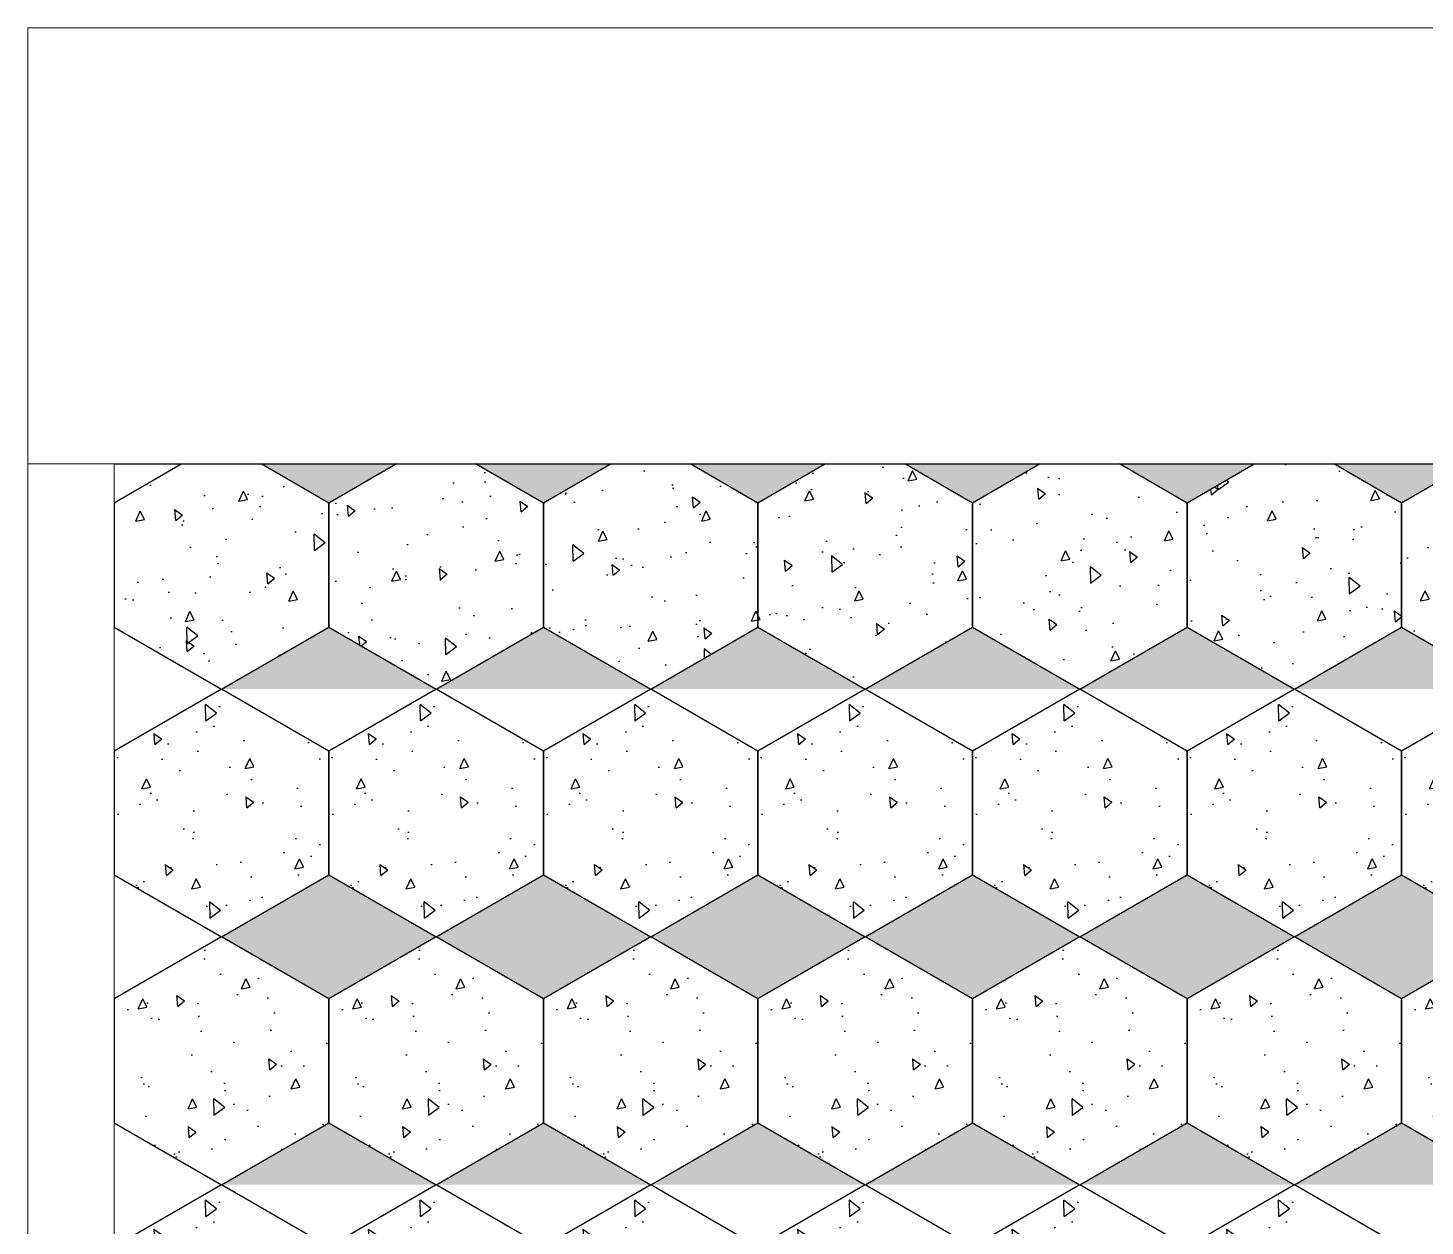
# Model space of a CAD drawing. Header units: millimetres. Extents: x 86441 to 190201, y 16532 to 98188.
# Drawn here: x 154605 to 155820, y 74482 to 75523 of the extents above; entities that cross this region are included whole.
import ezdxf

# ---------------------------------------------------------------- set-up
doc = ezdxf.new("R2010")
doc.units = ezdxf.units.MM
doc.header["$LTSCALE"] = 0.1
doc.layers.add('COLUMN', color=1, linetype='Continuous', lineweight=0)

msp = doc.modelspace()

# ---------------------------------------------------------------- hatches: boundary and pattern name
at = {"true_color": 0xa19859, "transparency": 33554687}
h = msp.add_hatch(dxfattribs=at)
h.set_pattern_fill('AR-CONC', color=55, scale=0.5, angle=45)
h.set_pattern_definition([(95, (66582.33, 51361.39), (70.047325, 58.77669), [9.525, -104.775]), (40, (66582.33, 51361.39), (-80.00923, 55.08836), [7.62, -83.82029]), (145.45144, (66588.17, 51366.29), (-9.9619, 113.86505), [8.095, -89.04512]), (91.1842, (66564.37, 51379.35), (110.70512, 80.9767), [14.2875, -157.1625]), (141.63556, (66573.6, 51386.1), (-3.5433, 171.41338), [12.14251, -133.5678]), (36.18415, (66564.37, 51379.35), (-3.5433, 171.41338), [11.42998, -125.72987]), (66, (66577.84, 51383.84), (89.75999, 17.447575), [9.525, -104.775]), (11, (66577.84, 51383.84), (-43.26996, 86.9706), [7.62, -83.82]), (116.45145, (66585.32, 51385.294), (46.49003, 104.41817), [8.095, -89.04497]), (82.5, (66582.332, 51361.39), (-28.802735, 30.986707), [0, -82.804, 0, -85.09, 0, -84.1375]), (52.5, (66582.33, 51361.39), (-11.794864, 59.0435), [0, -48.514, 0, -80.899, 0, -32.0675]), (12.5, (66562.306, 51341.364), (49.963932, 45.913098), [0, -31.75, 0, -99.06, 0, -131.445]), (2.5, (66553.326, 51332.384), (43.381952, 61.361196), [0, -41.275, 0, -65.786, 0, -93.345])])
h.paths.add_polyline_path([(154866.5, 75110), (154807.7, 75144), (154738.8, 75144), (154679.9, 75110), (154679.9, 75002.3), (154773.2, 74948.4), (154866.5, 75002.3)])
h.paths.add_polyline_path([(155053.1, 75110), (154994.2, 75144), (154925.4, 75144), (154866.5, 75110), (154866.5, 75002.3), (154959.8, 74948.4), (155053.1, 75002.3)])
h.paths.add_polyline_path([(155239.6, 75110), (155180.8, 75144), (155111.9, 75144), (155053.1, 75110), (155053.1, 75002.3), (155146.4, 74948.4), (155239.6, 75002.3)])
h.paths.add_polyline_path([(155426.2, 75110), (155367.4, 75144), (155298.5, 75144), (155239.6, 75110), (155239.6, 75002.3), (155332.9, 74948.4), (155426.2, 75002.3)])
h.paths.add_polyline_path([(155612.8, 75110), (155553.9, 75144), (155485.1, 75144), (155426.2, 75110), (155426.2, 75002.3), (155519.5, 74948.4), (155612.8, 75002.3)])
h.paths.add_polyline_path([(155799.3, 75110), (155740.5, 75144), (155671.6, 75144), (155612.8, 75110), (155612.8, 75002.3), (155706.1, 74948.4), (155799.3, 75002.3)])
h.paths.add_polyline_path([(155985.9, 75110), (155884.9, 75168.3), (155884.9, 75144), (155858.2, 75144), (155799.3, 75110), (155799.3, 75002.3), (155892.6, 74948.4), (155985.9, 75002.3)])
at = {"true_color": 0xffffff, "transparency": 33554687}
h = msp.add_hatch(color=7, dxfattribs=at)
h.dxf.hatch_style = 1
h.set_gradient(color1=(114, 89, 52), color2=(161, 152, 89))
h.paths.add_polyline_path([(154866.5, 75002.3), (154773.2, 74948.4), (154959.8, 74948.4)])
h.paths.add_polyline_path([(155053.1, 75002.3), (154959.8, 74948.4), (155146.4, 74948.4)])
h.paths.add_polyline_path([(155239.6, 75002.3), (155146.4, 74948.4), (155332.9, 74948.4)])
h.paths.add_polyline_path([(155426.2, 75002.3), (155332.9, 74948.4), (155519.5, 74948.4)])
h.paths.add_polyline_path([(155612.8, 75002.3), (155519.5, 74948.4), (155706.1, 74948.4)])
h.paths.add_polyline_path([(155799.3, 75002.3), (155706.1, 74948.4), (155892.6, 74948.4)])
h.paths.add_polyline_path([(154925.4, 75144), (154807.7, 75144), (154866.5, 75110)])
h.paths.add_polyline_path([(155111.9, 75144), (154994.2, 75144), (155053.1, 75110)])
h.paths.add_polyline_path([(155298.5, 75144), (155180.8, 75144), (155239.6, 75110)])
h.paths.add_polyline_path([(155485.1, 75144), (155367.4, 75144), (155426.2, 75110)])
h.paths.add_polyline_path([(155671.6, 75144), (155553.9, 75144), (155612.8, 75110)])
h.paths.add_polyline_path([(155858.2, 75144), (155840, 75144), (155740.5, 75144), (155799.3, 75110)])
at = {"true_color": 0xa19859, "transparency": 33554687}
h = msp.add_hatch(dxfattribs=at)
h.set_pattern_fill('AR-CONC', color=55, scale=0.5, angle=45)
h.set_pattern_definition([(95, (66395.765, 55669.98), (70.047325, 58.77669), [9.525, -104.775]), (40, (66395.765, 55669.98), (-80.00923, 55.08836), [7.62, -83.82029]), (145.45144, (66401.6, 55674.88), (-9.9619, 113.86505), [8.095, -89.04512]), (91.1842, (66377.8, 55687.94), (110.70512, 80.9767), [14.2875, -157.1625]), (141.63556, (66387.03, 55694.69), (-3.5433, 171.41338), [12.14251, -133.5678]), (36.18415, (66377.8, 55687.94), (-3.5433, 171.41338), [11.42998, -125.72987]), (66, (66391.275, 55692.43), (89.75999, 17.447575), [9.525, -104.775]), (11, (66391.27, 55692.43), (-43.26996, 86.9706), [7.62, -83.82]), (116.45145, (66398.755, 55693.89), (46.49003, 104.41817), [8.095, -89.04497]), (82.5, (66395.765, 55669.983), (-28.802735, 30.986707), [0, -82.804, 0, -85.09, 0, -84.1375]), (52.5, (66395.765, 55669.983), (-11.794864, 59.0435), [0, -48.514, 0, -80.899, 0, -32.0675]), (12.5, (66375.74, 55649.957), (49.963932, 45.913098), [0, -31.75, 0, -99.06, 0, -131.445]), (2.5, (66366.76, 55640.977), (43.381952, 61.361196), [0, -41.275, 0, -65.786, 0, -93.345])])
h.paths.add_polyline_path([(154679.9, 74571.4), (154773.2, 74517.5), (154866.5, 74571.4), (154866.5, 74679.1), (154773.2, 74733), (154679.9, 74679.1)])
h.paths.add_polyline_path([(154679.9, 74786.8), (154773.2, 74733), (154866.5, 74786.8), (154866.5, 74894.5), (154773.2, 74948.4), (154679.9, 74894.5)])
h = msp.add_hatch(dxfattribs=at)
h.set_pattern_fill('AR-CONC', color=55, scale=0.5, angle=45)
h.set_pattern_definition([(95, (66582.33, 55669.98), (70.047325, 58.77669), [9.525, -104.775]), (40, (66582.33, 55669.98), (-80.00923, 55.08836), [7.62, -83.82029]), (145.45144, (66588.17, 55674.88), (-9.9619, 113.86505), [8.095, -89.04512]), (91.1842, (66564.37, 55687.94), (110.70512, 80.9767), [14.2875, -157.1625]), (141.63556, (66573.6, 55694.69), (-3.5433, 171.41338), [12.14251, -133.5678]), (36.18415, (66564.37, 55687.94), (-3.5433, 171.41338), [11.42998, -125.72987]), (66, (66577.84, 55692.43), (89.75999, 17.447575), [9.525, -104.775]), (11, (66577.84, 55692.43), (-43.26996, 86.9706), [7.62, -83.82]), (116.45145, (66585.32, 55693.89), (46.49003, 104.41817), [8.095, -89.04497]), (82.5, (66582.332, 55669.983), (-28.802735, 30.986707), [0, -82.804, 0, -85.09, 0, -84.1375]), (52.5, (66582.33, 55669.983), (-11.794864, 59.0435), [0, -48.514, 0, -80.899, 0, -32.0675]), (12.5, (66562.306, 55649.957), (49.963932, 45.913098), [0, -31.75, 0, -99.06, 0, -131.445]), (2.5, (66553.326, 55640.977), (43.381952, 61.361196), [0, -41.275, 0, -65.786, 0, -93.345])])
h.paths.add_polyline_path([(154866.5, 74571.4), (154959.8, 74517.5), (155053.1, 74571.4), (155053.1, 74679.1), (154959.8, 74733), (154866.5, 74679.1)])
h.paths.add_polyline_path([(154866.5, 74786.8), (154959.8, 74733), (155053.1, 74786.8), (155053.1, 74894.5), (154959.8, 74948.4), (154866.5, 74894.5)])
h = msp.add_hatch(dxfattribs=at)
h.set_pattern_fill('AR-CONC', color=55, scale=0.5, angle=45)
h.set_pattern_definition([(95, (66768.9, 55669.98), (70.047325, 58.77669), [9.525, -104.775]), (40, (66768.9, 55669.98), (-80.00923, 55.08836), [7.62, -83.82029]), (145.45144, (66774.74, 55674.88), (-9.9619, 113.86505), [8.095, -89.04512]), (91.1842, (66750.94, 55687.94), (110.70512, 80.9767), [14.2875, -157.1625]), (141.63556, (66760.16, 55694.69), (-3.5433, 171.41338), [12.14251, -133.5678]), (36.18415, (66750.94, 55687.94), (-3.5433, 171.41338), [11.42998, -125.72987]), (66, (66764.41, 55692.43), (89.75999, 17.447575), [9.525, -104.775]), (11, (66764.41, 55692.43), (-43.26996, 86.9706), [7.62, -83.82]), (116.45145, (66771.89, 55693.89), (46.49003, 104.41817), [8.095, -89.04497]), (82.5, (66768.9, 55669.983), (-28.802735, 30.986707), [0, -82.804, 0, -85.09, 0, -84.1375]), (52.5, (66768.9, 55669.983), (-11.794864, 59.0435), [0, -48.514, 0, -80.899, 0, -32.0675]), (12.5, (66748.874, 55649.957), (49.963932, 45.913098), [0, -31.75, 0, -99.06, 0, -131.445]), (2.5, (66739.894, 55640.977), (43.381952, 61.361196), [0, -41.275, 0, -65.786, 0, -93.345])])
h.paths.add_polyline_path([(155053.1, 74571.4), (155146.4, 74517.5), (155239.6, 74571.4), (155239.6, 74679.1), (155146.4, 74733), (155053.1, 74679.1)])
h.paths.add_polyline_path([(155053.1, 74786.8), (155146.4, 74733), (155239.6, 74786.8), (155239.6, 74894.5), (155146.4, 74948.4), (155053.1, 74894.5)])
h = msp.add_hatch(dxfattribs=at)
h.set_pattern_fill('AR-CONC', color=55, scale=0.5, angle=45)
h.set_pattern_definition([(95, (66955.47, 55669.98), (70.047325, 58.77669), [9.525, -104.775]), (40, (66955.47, 55669.98), (-80.00923, 55.08836), [7.62, -83.82029]), (145.45144, (66961.305, 55674.88), (-9.9619, 113.86505), [8.095, -89.04512]), (91.1842, (66937.51, 55687.94), (110.70512, 80.9767), [14.2875, -157.1625]), (141.63556, (66946.73, 55694.69), (-3.5433, 171.41338), [12.14251, -133.5678]), (36.18415, (66937.5, 55687.94), (-3.5433, 171.41338), [11.42998, -125.72987]), (66, (66950.98, 55692.43), (89.75999, 17.447575), [9.525, -104.775]), (11, (66950.98, 55692.43), (-43.26996, 86.9706), [7.62, -83.82]), (116.45145, (66958.46, 55693.89), (46.49003, 104.41817), [8.095, -89.04497]), (82.5, (66955.467, 55669.983), (-28.802735, 30.986707), [0, -82.804, 0, -85.09, 0, -84.1375]), (52.5, (66955.467, 55669.983), (-11.794864, 59.0435), [0, -48.514, 0, -80.899, 0, -32.0675]), (12.5, (66935.44, 55649.957), (49.963932, 45.913098), [0, -31.75, 0, -99.06, 0, -131.445]), (2.5, (66926.46, 55640.977), (43.381952, 61.361196), [0, -41.275, 0, -65.786, 0, -93.345])])
h.paths.add_polyline_path([(155239.6, 74571.4), (155332.9, 74517.5), (155426.2, 74571.4), (155426.2, 74679.1), (155332.9, 74733), (155239.6, 74679.1)])
h.paths.add_polyline_path([(155239.6, 74786.8), (155332.9, 74733), (155426.2, 74786.8), (155426.2, 74894.5), (155332.9, 74948.4), (155239.6, 74894.5)])
h = msp.add_hatch(dxfattribs=at)
h.set_pattern_fill('AR-CONC', color=55, scale=0.5, angle=45)
h.set_pattern_definition([(95, (67142.035, 55669.98), (70.047325, 58.77669), [9.525, -104.775]), (40, (67142.035, 55669.98), (-80.00923, 55.08836), [7.62, -83.82029]), (145.45144, (67147.87, 55674.88), (-9.9619, 113.86505), [8.095, -89.04512]), (91.1842, (67124.07, 55687.94), (110.70512, 80.9767), [14.2875, -157.1625]), (141.63556, (67133.3, 55694.69), (-3.5433, 171.41338), [12.14251, -133.5678]), (36.18415, (67124.07, 55687.94), (-3.5433, 171.41338), [11.42998, -125.72987]), (66, (67137.545, 55692.43), (89.75999, 17.447575), [9.525, -104.775]), (11, (67137.545, 55692.43), (-43.26996, 86.9706), [7.62, -83.82]), (116.45145, (67145.025, 55693.89), (46.49003, 104.41817), [8.095, -89.04497]), (82.5, (67142.035, 55669.983), (-28.802735, 30.986707), [0, -82.804, 0, -85.09, 0, -84.1375]), (52.5, (67142.035, 55669.983), (-11.794864, 59.0435), [0, -48.514, 0, -80.899, 0, -32.0675]), (12.5, (67122.01, 55649.957), (49.963932, 45.913098), [0, -31.75, 0, -99.06, 0, -131.445]), (2.5, (67113.03, 55640.977), (43.381952, 61.361196), [0, -41.275, 0, -65.786, 0, -93.345])])
h.paths.add_polyline_path([(155426.2, 74571.4), (155519.5, 74517.5), (155612.8, 74571.4), (155612.8, 74679.1), (155519.5, 74733), (155426.2, 74679.1)])
h.paths.add_polyline_path([(155426.2, 74786.8), (155519.5, 74733), (155612.8, 74786.8), (155612.8, 74894.5), (155519.5, 74948.4), (155426.2, 74894.5)])
h = msp.add_hatch(dxfattribs=at)
h.set_pattern_fill('AR-CONC', color=55, scale=0.5, angle=45)
h.set_pattern_definition([(95, (67328.6, 55669.98), (70.047325, 58.77669), [9.525, -104.775]), (40, (67328.6, 55669.98), (-80.00923, 55.08836), [7.62, -83.82029]), (145.45144, (67334.44, 55674.88), (-9.9619, 113.86505), [8.095, -89.04512]), (91.1842, (67310.64, 55687.94), (110.70512, 80.9767), [14.2875, -157.1625]), (141.63556, (67319.87, 55694.69), (-3.5433, 171.41338), [12.14251, -133.5678]), (36.18415, (67310.64, 55687.94), (-3.5433, 171.41338), [11.42998, -125.72987]), (66, (67324.11, 55692.43), (89.75999, 17.447575), [9.525, -104.775]), (11, (67324.11, 55692.43), (-43.26996, 86.9706), [7.62, -83.82]), (116.45145, (67331.59, 55693.89), (46.49003, 104.41817), [8.095, -89.04497]), (82.5, (67328.602, 55669.983), (-28.802735, 30.986707), [0, -82.804, 0, -85.09, 0, -84.1375]), (52.5, (67328.602, 55669.983), (-11.794864, 59.0435), [0, -48.514, 0, -80.899, 0, -32.0675]), (12.5, (67308.577, 55649.957), (49.963932, 45.913098), [0, -31.75, 0, -99.06, 0, -131.445]), (2.5, (67299.596, 55640.977), (43.381952, 61.361196), [0, -41.275, 0, -65.786, 0, -93.345])])
h.paths.add_polyline_path([(155612.8, 74571.4), (155706.1, 74517.5), (155799.3, 74571.4), (155799.3, 74679.1), (155706.1, 74733), (155612.8, 74679.1)])
h.paths.add_polyline_path([(155612.8, 74786.8), (155706.1, 74733), (155799.3, 74786.8), (155799.3, 74894.5), (155706.1, 74948.4), (155612.8, 74894.5)])
h = msp.add_hatch(dxfattribs=at)
h.set_pattern_fill('AR-CONC', color=55, scale=0.5, angle=45)
h.set_pattern_definition([(95, (67515.17, 55669.98), (70.047325, 58.77669), [9.525, -104.775]), (40, (67515.17, 55669.98), (-80.00923, 55.08836), [7.62, -83.82029]), (145.45144, (67521.01, 55674.88), (-9.9619, 113.86505), [8.095, -89.04512]), (91.1842, (67497.21, 55687.94), (110.70512, 80.9767), [14.2875, -157.1625]), (141.63556, (67506.43, 55694.69), (-3.5433, 171.41338), [12.14251, -133.5678]), (36.18415, (67497.21, 55687.94), (-3.5433, 171.41338), [11.42998, -125.72987]), (66, (67510.68, 55692.43), (89.75999, 17.447575), [9.525, -104.775]), (11, (67510.68, 55692.43), (-43.26996, 86.9706), [7.62, -83.82]), (116.45145, (67518.16, 55693.89), (46.49003, 104.41817), [8.095, -89.04497]), (82.5, (67515.17, 55669.983), (-28.802735, 30.986707), [0, -82.804, 0, -85.09, 0, -84.1375]), (52.5, (67515.17, 55669.983), (-11.794864, 59.0435), [0, -48.514, 0, -80.899, 0, -32.0675]), (12.5, (67495.144, 55649.957), (49.963932, 45.913098), [0, -31.75, 0, -99.06, 0, -131.445]), (2.5, (67486.164, 55640.977), (43.381952, 61.361196), [0, -41.275, 0, -65.786, 0, -93.345])])
h.paths.add_polyline_path([(155799.3, 74571.4), (155892.6, 74517.5), (155985.9, 74571.4), (155985.9, 74679.1), (155892.6, 74733), (155799.3, 74679.1)])
h.paths.add_polyline_path([(155799.3, 74786.8), (155892.6, 74733), (155985.9, 74786.8), (155985.9, 74894.5), (155892.6, 74948.4), (155799.3, 74894.5)])
at = {"true_color": 0xffffff, "transparency": 33554687}
h = msp.add_hatch(color=7, dxfattribs=at)
h.dxf.hatch_style = 1
h.set_gradient(color1=(114, 89, 52), color2=(161, 152, 89))
h.paths.add_polyline_path([(154866.5, 74786.8), (154773.2, 74733), (154866.5, 74679.1), (154959.8, 74733)])
h.paths.add_polyline_path([(154866.5, 74571.4), (154773.2, 74517.5), (154959.8, 74517.5)])
h = msp.add_hatch(color=7, dxfattribs=at)
h.dxf.hatch_style = 1
h.set_gradient(color1=(114, 89, 52), color2=(161, 152, 89))
h.paths.add_polyline_path([(155146.4, 74733), (155053.1, 74786.8), (154959.8, 74733), (155053.1, 74679.1)])
h.paths.add_polyline_path([(155053.1, 74571.4), (154959.8, 74517.5), (155146.4, 74517.5)])
h = msp.add_hatch(color=7, dxfattribs=at)
h.dxf.hatch_style = 1
h.set_gradient(color1=(114, 89, 52), color2=(161, 152, 89))
h.paths.add_polyline_path([(155239.6, 74786.8), (155146.4, 74733), (155239.6, 74679.1), (155332.9, 74733)])
h.paths.add_polyline_path([(155239.6, 74571.4), (155146.4, 74517.5), (155332.9, 74517.5)])
h = msp.add_hatch(color=7, dxfattribs=at)
h.dxf.hatch_style = 1
h.set_gradient(color1=(114, 89, 52), color2=(161, 152, 89))
h.paths.add_polyline_path([(155519.5, 74733), (155426.2, 74786.8), (155332.9, 74733), (155426.2, 74679.1)])
h.paths.add_polyline_path([(155426.2, 74571.4), (155332.9, 74517.5), (155519.5, 74517.5)])
h = msp.add_hatch(color=7, dxfattribs=at)
h.dxf.hatch_style = 1
h.set_gradient(color1=(114, 89, 52), color2=(161, 152, 89))
h.paths.add_polyline_path([(155612.8, 74786.8), (155519.5, 74733), (155612.8, 74679.1), (155706.1, 74733)])
h.paths.add_polyline_path([(155612.8, 74571.4), (155519.5, 74517.5), (155706.1, 74517.5)])
h = msp.add_hatch(color=7, dxfattribs=at)
h.dxf.hatch_style = 1
h.set_gradient(color1=(114, 89, 52), color2=(161, 152, 89))
h.paths.add_polyline_path([(155892.6, 74733), (155799.3, 74786.8), (155706.1, 74733), (155799.3, 74679.1)])
h.paths.add_polyline_path([(155799.3, 74571.4), (155706.1, 74517.5), (155892.6, 74517.5)])
at = {"true_color": 0xa19859, "transparency": 33554687}
h = msp.add_hatch(dxfattribs=at)
h.set_pattern_fill('AR-CONC', color=55, scale=0.5, angle=45)
h.set_pattern_definition([(95, (66395.765, 55239.12), (70.047325, 58.77669), [9.525, -104.775]), (40, (66395.765, 55239.12), (-80.00923, 55.08836), [7.62, -83.82029]), (145.45144, (66401.6, 55244.02), (-9.9619, 113.86505), [8.095, -89.04512]), (91.1842, (66377.8, 55257.08), (110.70512, 80.9767), [14.2875, -157.1625]), (141.63556, (66387.03, 55263.83), (-3.5433, 171.41338), [12.14251, -133.5678]), (36.18415, (66377.8, 55257.08), (-3.5433, 171.41338), [11.42998, -125.72987]), (66, (66391.275, 55261.574), (89.75999, 17.447575), [9.525, -104.775]), (11, (66391.27, 55261.57), (-43.26996, 86.9706), [7.62, -83.82]), (116.45145, (66398.755, 55263.03), (46.49003, 104.41817), [8.095, -89.04497]), (82.5, (66395.765, 55239.124), (-28.802735, 30.986707), [0, -82.804, 0, -85.09, 0, -84.1375]), (52.5, (66395.765, 55239.124), (-11.794864, 59.0435), [0, -48.514, 0, -80.899, 0, -32.0675]), (12.5, (66375.74, 55219.098), (49.963932, 45.913098), [0, -31.75, 0, -99.06, 0, -131.445]), (2.5, (66366.76, 55210.12), (43.381952, 61.361196), [0, -41.275, 0, -65.786, 0, -93.345])])
h.paths.add_polyline_path([(154679.9, 74140.5), (154773.2, 74086.7), (154866.5, 74140.5), (154866.5, 74248.3), (154773.2, 74302.1), (154679.9, 74248.3)])
h.paths.add_polyline_path([(154679.9, 74356), (154773.2, 74302.1), (154866.5, 74356), (154866.5, 74463.7), (154773.2, 74517.5), (154679.9, 74463.7)])
h = msp.add_hatch(dxfattribs=at)
h.set_pattern_fill('AR-CONC', color=55, scale=0.5, angle=45)
h.set_pattern_definition([(95, (66582.33, 55239.12), (70.047325, 58.77669), [9.525, -104.775]), (40, (66582.33, 55239.12), (-80.00923, 55.08836), [7.62, -83.82029]), (145.45144, (66588.17, 55244.02), (-9.9619, 113.86505), [8.095, -89.04512]), (91.1842, (66564.37, 55257.08), (110.70512, 80.9767), [14.2875, -157.1625]), (141.63556, (66573.6, 55263.83), (-3.5433, 171.41338), [12.14251, -133.5678]), (36.18415, (66564.37, 55257.08), (-3.5433, 171.41338), [11.42998, -125.72987]), (66, (66577.84, 55261.574), (89.75999, 17.447575), [9.525, -104.775]), (11, (66577.84, 55261.57), (-43.26996, 86.9706), [7.62, -83.82]), (116.45145, (66585.32, 55263.03), (46.49003, 104.41817), [8.095, -89.04497]), (82.5, (66582.332, 55239.124), (-28.802735, 30.986707), [0, -82.804, 0, -85.09, 0, -84.1375]), (52.5, (66582.33, 55239.124), (-11.794864, 59.0435), [0, -48.514, 0, -80.899, 0, -32.0675]), (12.5, (66562.306, 55219.098), (49.963932, 45.913098), [0, -31.75, 0, -99.06, 0, -131.445]), (2.5, (66553.326, 55210.12), (43.381952, 61.361196), [0, -41.275, 0, -65.786, 0, -93.345])])
h.paths.add_polyline_path([(154866.5, 74140.5), (154959.8, 74086.7), (155053.1, 74140.5), (155053.1, 74248.3), (154959.8, 74302.1), (154866.5, 74248.3)])
h.paths.add_polyline_path([(154866.5, 74356), (154959.8, 74302.1), (155053.1, 74356), (155053.1, 74463.7), (154959.8, 74517.5), (154866.5, 74463.7)])
h = msp.add_hatch(dxfattribs=at)
h.set_pattern_fill('AR-CONC', color=55, scale=0.5, angle=45)
h.set_pattern_definition([(95, (66768.9, 55239.12), (70.047325, 58.77669), [9.525, -104.775]), (40, (66768.9, 55239.12), (-80.00923, 55.08836), [7.62, -83.82029]), (145.45144, (66774.74, 55244.02), (-9.9619, 113.86505), [8.095, -89.04512]), (91.1842, (66750.94, 55257.08), (110.70512, 80.9767), [14.2875, -157.1625]), (141.63556, (66760.16, 55263.83), (-3.5433, 171.41338), [12.14251, -133.5678]), (36.18415, (66750.94, 55257.08), (-3.5433, 171.41338), [11.42998, -125.72987]), (66, (66764.41, 55261.574), (89.75999, 17.447575), [9.525, -104.775]), (11, (66764.41, 55261.57), (-43.26996, 86.9706), [7.62, -83.82]), (116.45145, (66771.89, 55263.03), (46.49003, 104.41817), [8.095, -89.04497]), (82.5, (66768.9, 55239.124), (-28.802735, 30.986707), [0, -82.804, 0, -85.09, 0, -84.1375]), (52.5, (66768.9, 55239.124), (-11.794864, 59.0435), [0, -48.514, 0, -80.899, 0, -32.0675]), (12.5, (66748.874, 55219.098), (49.963932, 45.913098), [0, -31.75, 0, -99.06, 0, -131.445]), (2.5, (66739.894, 55210.12), (43.381952, 61.361196), [0, -41.275, 0, -65.786, 0, -93.345])])
h.paths.add_polyline_path([(155053.1, 74140.5), (155146.4, 74086.7), (155239.6, 74140.5), (155239.6, 74248.3), (155146.4, 74302.1), (155053.1, 74248.3)])
h.paths.add_polyline_path([(155053.1, 74356), (155146.4, 74302.1), (155239.6, 74356), (155239.6, 74463.7), (155146.4, 74517.5), (155053.1, 74463.7)])
h = msp.add_hatch(dxfattribs=at)
h.set_pattern_fill('AR-CONC', color=55, scale=0.5, angle=45)
h.set_pattern_definition([(95, (66955.47, 55239.12), (70.047325, 58.77669), [9.525, -104.775]), (40, (66955.47, 55239.12), (-80.00923, 55.08836), [7.62, -83.82029]), (145.45144, (66961.305, 55244.02), (-9.9619, 113.86505), [8.095, -89.04512]), (91.1842, (66937.51, 55257.08), (110.70512, 80.9767), [14.2875, -157.1625]), (141.63556, (66946.73, 55263.83), (-3.5433, 171.41338), [12.14251, -133.5678]), (36.18415, (66937.5, 55257.08), (-3.5433, 171.41338), [11.42998, -125.72987]), (66, (66950.98, 55261.574), (89.75999, 17.447575), [9.525, -104.775]), (11, (66950.98, 55261.57), (-43.26996, 86.9706), [7.62, -83.82]), (116.45145, (66958.46, 55263.03), (46.49003, 104.41817), [8.095, -89.04497]), (82.5, (66955.467, 55239.124), (-28.802735, 30.986707), [0, -82.804, 0, -85.09, 0, -84.1375]), (52.5, (66955.467, 55239.124), (-11.794864, 59.0435), [0, -48.514, 0, -80.899, 0, -32.0675]), (12.5, (66935.44, 55219.098), (49.963932, 45.913098), [0, -31.75, 0, -99.06, 0, -131.445]), (2.5, (66926.46, 55210.12), (43.381952, 61.361196), [0, -41.275, 0, -65.786, 0, -93.345])])
h.paths.add_polyline_path([(155239.6, 74140.5), (155332.9, 74086.7), (155426.2, 74140.5), (155426.2, 74248.3), (155332.9, 74302.1), (155239.6, 74248.3)])
h.paths.add_polyline_path([(155239.6, 74356), (155332.9, 74302.1), (155426.2, 74356), (155426.2, 74463.7), (155332.9, 74517.5), (155239.6, 74463.7)])
h = msp.add_hatch(dxfattribs=at)
h.set_pattern_fill('AR-CONC', color=55, scale=0.5, angle=45)
h.set_pattern_definition([(95, (67142.035, 55239.12), (70.047325, 58.77669), [9.525, -104.775]), (40, (67142.035, 55239.12), (-80.00923, 55.08836), [7.62, -83.82029]), (145.45144, (67147.87, 55244.02), (-9.9619, 113.86505), [8.095, -89.04512]), (91.1842, (67124.07, 55257.08), (110.70512, 80.9767), [14.2875, -157.1625]), (141.63556, (67133.3, 55263.83), (-3.5433, 171.41338), [12.14251, -133.5678]), (36.18415, (67124.07, 55257.08), (-3.5433, 171.41338), [11.42998, -125.72987]), (66, (67137.545, 55261.574), (89.75999, 17.447575), [9.525, -104.775]), (11, (67137.545, 55261.57), (-43.26996, 86.9706), [7.62, -83.82]), (116.45145, (67145.025, 55263.03), (46.49003, 104.41817), [8.095, -89.04497]), (82.5, (67142.035, 55239.124), (-28.802735, 30.986707), [0, -82.804, 0, -85.09, 0, -84.1375]), (52.5, (67142.035, 55239.124), (-11.794864, 59.0435), [0, -48.514, 0, -80.899, 0, -32.0675]), (12.5, (67122.01, 55219.098), (49.963932, 45.913098), [0, -31.75, 0, -99.06, 0, -131.445]), (2.5, (67113.03, 55210.12), (43.381952, 61.361196), [0, -41.275, 0, -65.786, 0, -93.345])])
h.paths.add_polyline_path([(155426.2, 74140.5), (155519.5, 74086.7), (155612.8, 74140.5), (155612.8, 74248.3), (155519.5, 74302.1), (155426.2, 74248.3)])
h.paths.add_polyline_path([(155426.2, 74356), (155519.5, 74302.1), (155612.8, 74356), (155612.8, 74463.7), (155519.5, 74517.5), (155426.2, 74463.7)])
h = msp.add_hatch(dxfattribs=at)
h.set_pattern_fill('AR-CONC', color=55, scale=0.5, angle=45)
h.set_pattern_definition([(95, (67328.6, 55239.12), (70.047325, 58.77669), [9.525, -104.775]), (40, (67328.6, 55239.12), (-80.00923, 55.08836), [7.62, -83.82029]), (145.45144, (67334.44, 55244.02), (-9.9619, 113.86505), [8.095, -89.04512]), (91.1842, (67310.64, 55257.08), (110.70512, 80.9767), [14.2875, -157.1625]), (141.63556, (67319.87, 55263.83), (-3.5433, 171.41338), [12.14251, -133.5678]), (36.18415, (67310.64, 55257.08), (-3.5433, 171.41338), [11.42998, -125.72987]), (66, (67324.11, 55261.574), (89.75999, 17.447575), [9.525, -104.775]), (11, (67324.11, 55261.57), (-43.26996, 86.9706), [7.62, -83.82]), (116.45145, (67331.59, 55263.03), (46.49003, 104.41817), [8.095, -89.04497]), (82.5, (67328.602, 55239.124), (-28.802735, 30.986707), [0, -82.804, 0, -85.09, 0, -84.1375]), (52.5, (67328.602, 55239.124), (-11.794864, 59.0435), [0, -48.514, 0, -80.899, 0, -32.0675]), (12.5, (67308.577, 55219.098), (49.963932, 45.913098), [0, -31.75, 0, -99.06, 0, -131.445]), (2.5, (67299.596, 55210.12), (43.381952, 61.361196), [0, -41.275, 0, -65.786, 0, -93.345])])
h.paths.add_polyline_path([(155612.8, 74140.5), (155706.1, 74086.7), (155799.3, 74140.5), (155799.3, 74248.3), (155706.1, 74302.1), (155612.8, 74248.3)])
h.paths.add_polyline_path([(155612.8, 74356), (155706.1, 74302.1), (155799.3, 74356), (155799.3, 74463.7), (155706.1, 74517.5), (155612.8, 74463.7)])

# ---------------------------------------------------------------- linework, layer by layer
at = {"color": 4, "lineweight": 18, "transparency": 33554687}
for p, q in [((154604.9, 75144), (154604.9, 67910)), ((154679.9, 75144), (154679.9, 70209))]:
    msp.add_line(p, q, dxfattribs=at)
at = {"transparency": 33554687}
msp.add_line((154679.9, 75144), (155884.9, 75144), dxfattribs=at)
at = {"color": 7, "true_color": 0xffffff, "transparency": 33554687}
for points in [[(154738.8, 75144), (154679.9, 75110), (154679.9, 75002.3), (154773.2, 74948.4), (154866.5, 75002.3), (154866.5, 75110)], [(154866.5, 75110), (154807.7, 75144)], [(154925.4, 75144), (154866.5, 75110), (154866.5, 75002.3), (154959.8, 74948.4), (155053.1, 75002.3), (155053.1, 75110)], [(155053.1, 75110), (154994.2, 75144)], [(155111.9, 75144), (155053.1, 75110), (155053.1, 75002.3), (155146.4, 74948.4), (155239.6, 75002.3), (155239.6, 75110)], [(155239.6, 75110), (155180.8, 75144)], [(155298.5, 75144), (155239.6, 75110), (155239.6, 75002.3), (155332.9, 74948.4), (155426.2, 75002.3), (155426.2, 75110)], [(155426.2, 75110), (155367.4, 75144)], [(155485.1, 75144), (155426.2, 75110), (155426.2, 75002.3), (155519.5, 74948.4), (155612.8, 75002.3), (155612.8, 75110)], [(155612.8, 75110), (155553.9, 75144)], [(155671.6, 75144), (155612.8, 75110), (155612.8, 75002.3), (155706.1, 74948.4), (155799.3, 75002.3), (155799.3, 75110)], [(155799.3, 75110), (155740.5, 75144)], [(155858.2, 75144), (155799.3, 75110), (155799.3, 75002.3), (155892.6, 74948.4), (155985.9, 75002.3), (155985.9, 75110)], [(154773.2, 74948.4), (154679.9, 74894.5), (154679.9, 74786.8), (154773.2, 74733), (154866.5, 74786.8), (154866.5, 74894.5), (154773.2, 74948.4)], [(154773.2, 74948.4), (154679.9, 74894.5), (154679.9, 74786.8), (154773.2, 74733), (154866.5, 74786.8), (154866.5, 74894.5), (154773.2, 74948.4)], [(154959.8, 74948.4), (154866.5, 74894.5), (154866.5, 74786.8), (154959.8, 74733), (155053.1, 74786.8), (155053.1, 74894.5), (154959.8, 74948.4)], [(154959.8, 74948.4), (154866.5, 74894.5), (154866.5, 74786.8), (154959.8, 74733), (155053.1, 74786.8), (155053.1, 74894.5), (154959.8, 74948.4)], [(155146.4, 74948.4), (155053.1, 74894.5), (155053.1, 74786.8), (155146.4, 74733), (155239.6, 74786.8), (155239.6, 74894.5), (155146.4, 74948.4)], [(155146.4, 74948.4), (155053.1, 74894.5), (155053.1, 74786.8), (155146.4, 74733), (155239.6, 74786.8), (155239.6, 74894.5), (155146.4, 74948.4)], [(155332.9, 74948.4), (155239.6, 74894.5), (155239.6, 74786.8), (155332.9, 74733), (155426.2, 74786.8), (155426.2, 74894.5), (155332.9, 74948.4)], [(155332.9, 74948.4), (155239.6, 74894.5), (155239.6, 74786.8), (155332.9, 74733), (155426.2, 74786.8), (155426.2, 74894.5), (155332.9, 74948.4)], [(155519.5, 74948.4), (155426.2, 74894.5), (155426.2, 74786.8), (155519.5, 74733), (155612.8, 74786.8), (155612.8, 74894.5), (155519.5, 74948.4)], [(155519.5, 74948.4), (155426.2, 74894.5), (155426.2, 74786.8), (155519.5, 74733), (155612.8, 74786.8), (155612.8, 74894.5), (155519.5, 74948.4)], [(155706.1, 74948.4), (155612.8, 74894.5), (155612.8, 74786.8), (155706.1, 74733), (155799.3, 74786.8), (155799.3, 74894.5), (155706.1, 74948.4)], [(155706.1, 74948.4), (155612.8, 74894.5), (155612.8, 74786.8), (155706.1, 74733), (155799.3, 74786.8), (155799.3, 74894.5), (155706.1, 74948.4)], [(155892.6, 74948.4), (155799.3, 74894.5), (155799.3, 74786.8), (155892.6, 74733), (155985.9, 74786.8), (155985.9, 74894.5), (155892.6, 74948.4)], [(155892.6, 74948.4), (155799.3, 74894.5), (155799.3, 74786.8), (155892.6, 74733), (155985.9, 74786.8), (155985.9, 74894.5), (155892.6, 74948.4)], [(154773.2, 74733), (154679.9, 74679.1), (154679.9, 74571.4), (154773.2, 74517.5), (154866.5, 74571.4), (154866.5, 74679.1), (154773.2, 74733)], [(154773.2, 74733), (154679.9, 74679.1), (154679.9, 74571.4), (154773.2, 74517.5), (154866.5, 74571.4), (154866.5, 74679.1), (154773.2, 74733)], [(154959.8, 74733), (154866.5, 74679.1), (154866.5, 74571.4), (154959.8, 74517.5), (155053.1, 74571.4), (155053.1, 74679.1), (154959.8, 74733)], [(154959.8, 74733), (154866.5, 74679.1), (154866.5, 74571.4), (154959.8, 74517.5), (155053.1, 74571.4), (155053.1, 74679.1), (154959.8, 74733)], [(155146.4, 74733), (155053.1, 74679.1), (155053.1, 74571.4), (155146.4, 74517.5), (155239.6, 74571.4), (155239.6, 74679.1), (155146.4, 74733)], [(155146.4, 74733), (155053.1, 74679.1), (155053.1, 74571.4), (155146.4, 74517.5), (155239.6, 74571.4), (155239.6, 74679.1), (155146.4, 74733)], [(155332.9, 74733), (155239.6, 74679.1), (155239.6, 74571.4), (155332.9, 74517.5), (155426.2, 74571.4), (155426.2, 74679.1), (155332.9, 74733)], [(155332.9, 74733), (155239.6, 74679.1), (155239.6, 74571.4), (155332.9, 74517.5), (155426.2, 74571.4), (155426.2, 74679.1), (155332.9, 74733)], [(155519.5, 74733), (155426.2, 74679.1), (155426.2, 74571.4), (155519.5, 74517.5), (155612.8, 74571.4), (155612.8, 74679.1), (155519.5, 74733)], [(155519.5, 74733), (155426.2, 74679.1), (155426.2, 74571.4), (155519.5, 74517.5), (155612.8, 74571.4), (155612.8, 74679.1), (155519.5, 74733)], [(155706.1, 74733), (155612.8, 74679.1), (155612.8, 74571.4), (155706.1, 74517.5), (155799.3, 74571.4), (155799.3, 74679.1), (155706.1, 74733)], [(155706.1, 74733), (155612.8, 74679.1), (155612.8, 74571.4), (155706.1, 74517.5), (155799.3, 74571.4), (155799.3, 74679.1), (155706.1, 74733)], [(155892.6, 74733), (155799.3, 74679.1), (155799.3, 74571.4), (155892.6, 74517.5), (155985.9, 74571.4), (155985.9, 74679.1), (155892.6, 74733)], [(155892.6, 74733), (155799.3, 74679.1), (155799.3, 74571.4), (155892.6, 74517.5), (155985.9, 74571.4), (155985.9, 74679.1), (155892.6, 74733)], [(154773.2, 74517.5), (154679.9, 74463.7), (154679.9, 74356), (154773.2, 74302.1), (154866.5, 74356), (154866.5, 74463.7), (154773.2, 74517.5)], [(154773.2, 74517.5), (154679.9, 74463.7), (154679.9, 74356), (154773.2, 74302.1), (154866.5, 74356), (154866.5, 74463.7), (154773.2, 74517.5)], [(154959.8, 74517.5), (154866.5, 74463.7), (154866.5, 74356), (154959.8, 74302.1), (155053.1, 74356), (155053.1, 74463.7), (154959.8, 74517.5)], [(154959.8, 74517.5), (154866.5, 74463.7), (154866.5, 74356), (154959.8, 74302.1), (155053.1, 74356), (155053.1, 74463.7), (154959.8, 74517.5)], [(155146.4, 74517.5), (155053.1, 74463.7), (155053.1, 74356), (155146.4, 74302.1), (155239.6, 74356), (155239.6, 74463.7), (155146.4, 74517.5)], [(155146.4, 74517.5), (155053.1, 74463.7), (155053.1, 74356), (155146.4, 74302.1), (155239.6, 74356), (155239.6, 74463.7), (155146.4, 74517.5)], [(155332.9, 74517.5), (155239.6, 74463.7), (155239.6, 74356), (155332.9, 74302.1), (155426.2, 74356), (155426.2, 74463.7), (155332.9, 74517.5)], [(155332.9, 74517.5), (155239.6, 74463.7), (155239.6, 74356), (155332.9, 74302.1), (155426.2, 74356), (155426.2, 74463.7), (155332.9, 74517.5)], [(155519.5, 74517.5), (155426.2, 74463.7), (155426.2, 74356), (155519.5, 74302.1), (155612.8, 74356), (155612.8, 74463.7), (155519.5, 74517.5)], [(155519.5, 74517.5), (155426.2, 74463.7), (155426.2, 74356), (155519.5, 74302.1), (155612.8, 74356), (155612.8, 74463.7), (155519.5, 74517.5)], [(155706.1, 74517.5), (155612.8, 74463.7), (155612.8, 74356), (155706.1, 74302.1), (155799.3, 74356), (155799.3, 74463.7), (155706.1, 74517.5)], [(155706.1, 74517.5), (155612.8, 74463.7), (155612.8, 74356), (155706.1, 74302.1), (155799.3, 74356), (155799.3, 74463.7), (155706.1, 74517.5)]]:
    msp.add_lwpolyline(points, dxfattribs=at)
at = {"layer": 'COLUMN', "transparency": 33554687}
for p, q in [((154604.9, 75523), (155884.9, 75523)), ((154604.9, 75144), (154604.9, 75523)), ((155884.9, 75144), (154604.9, 75144))]:
    msp.add_line(p, q, dxfattribs=at)

doc.saveas('drawing.dxf')
